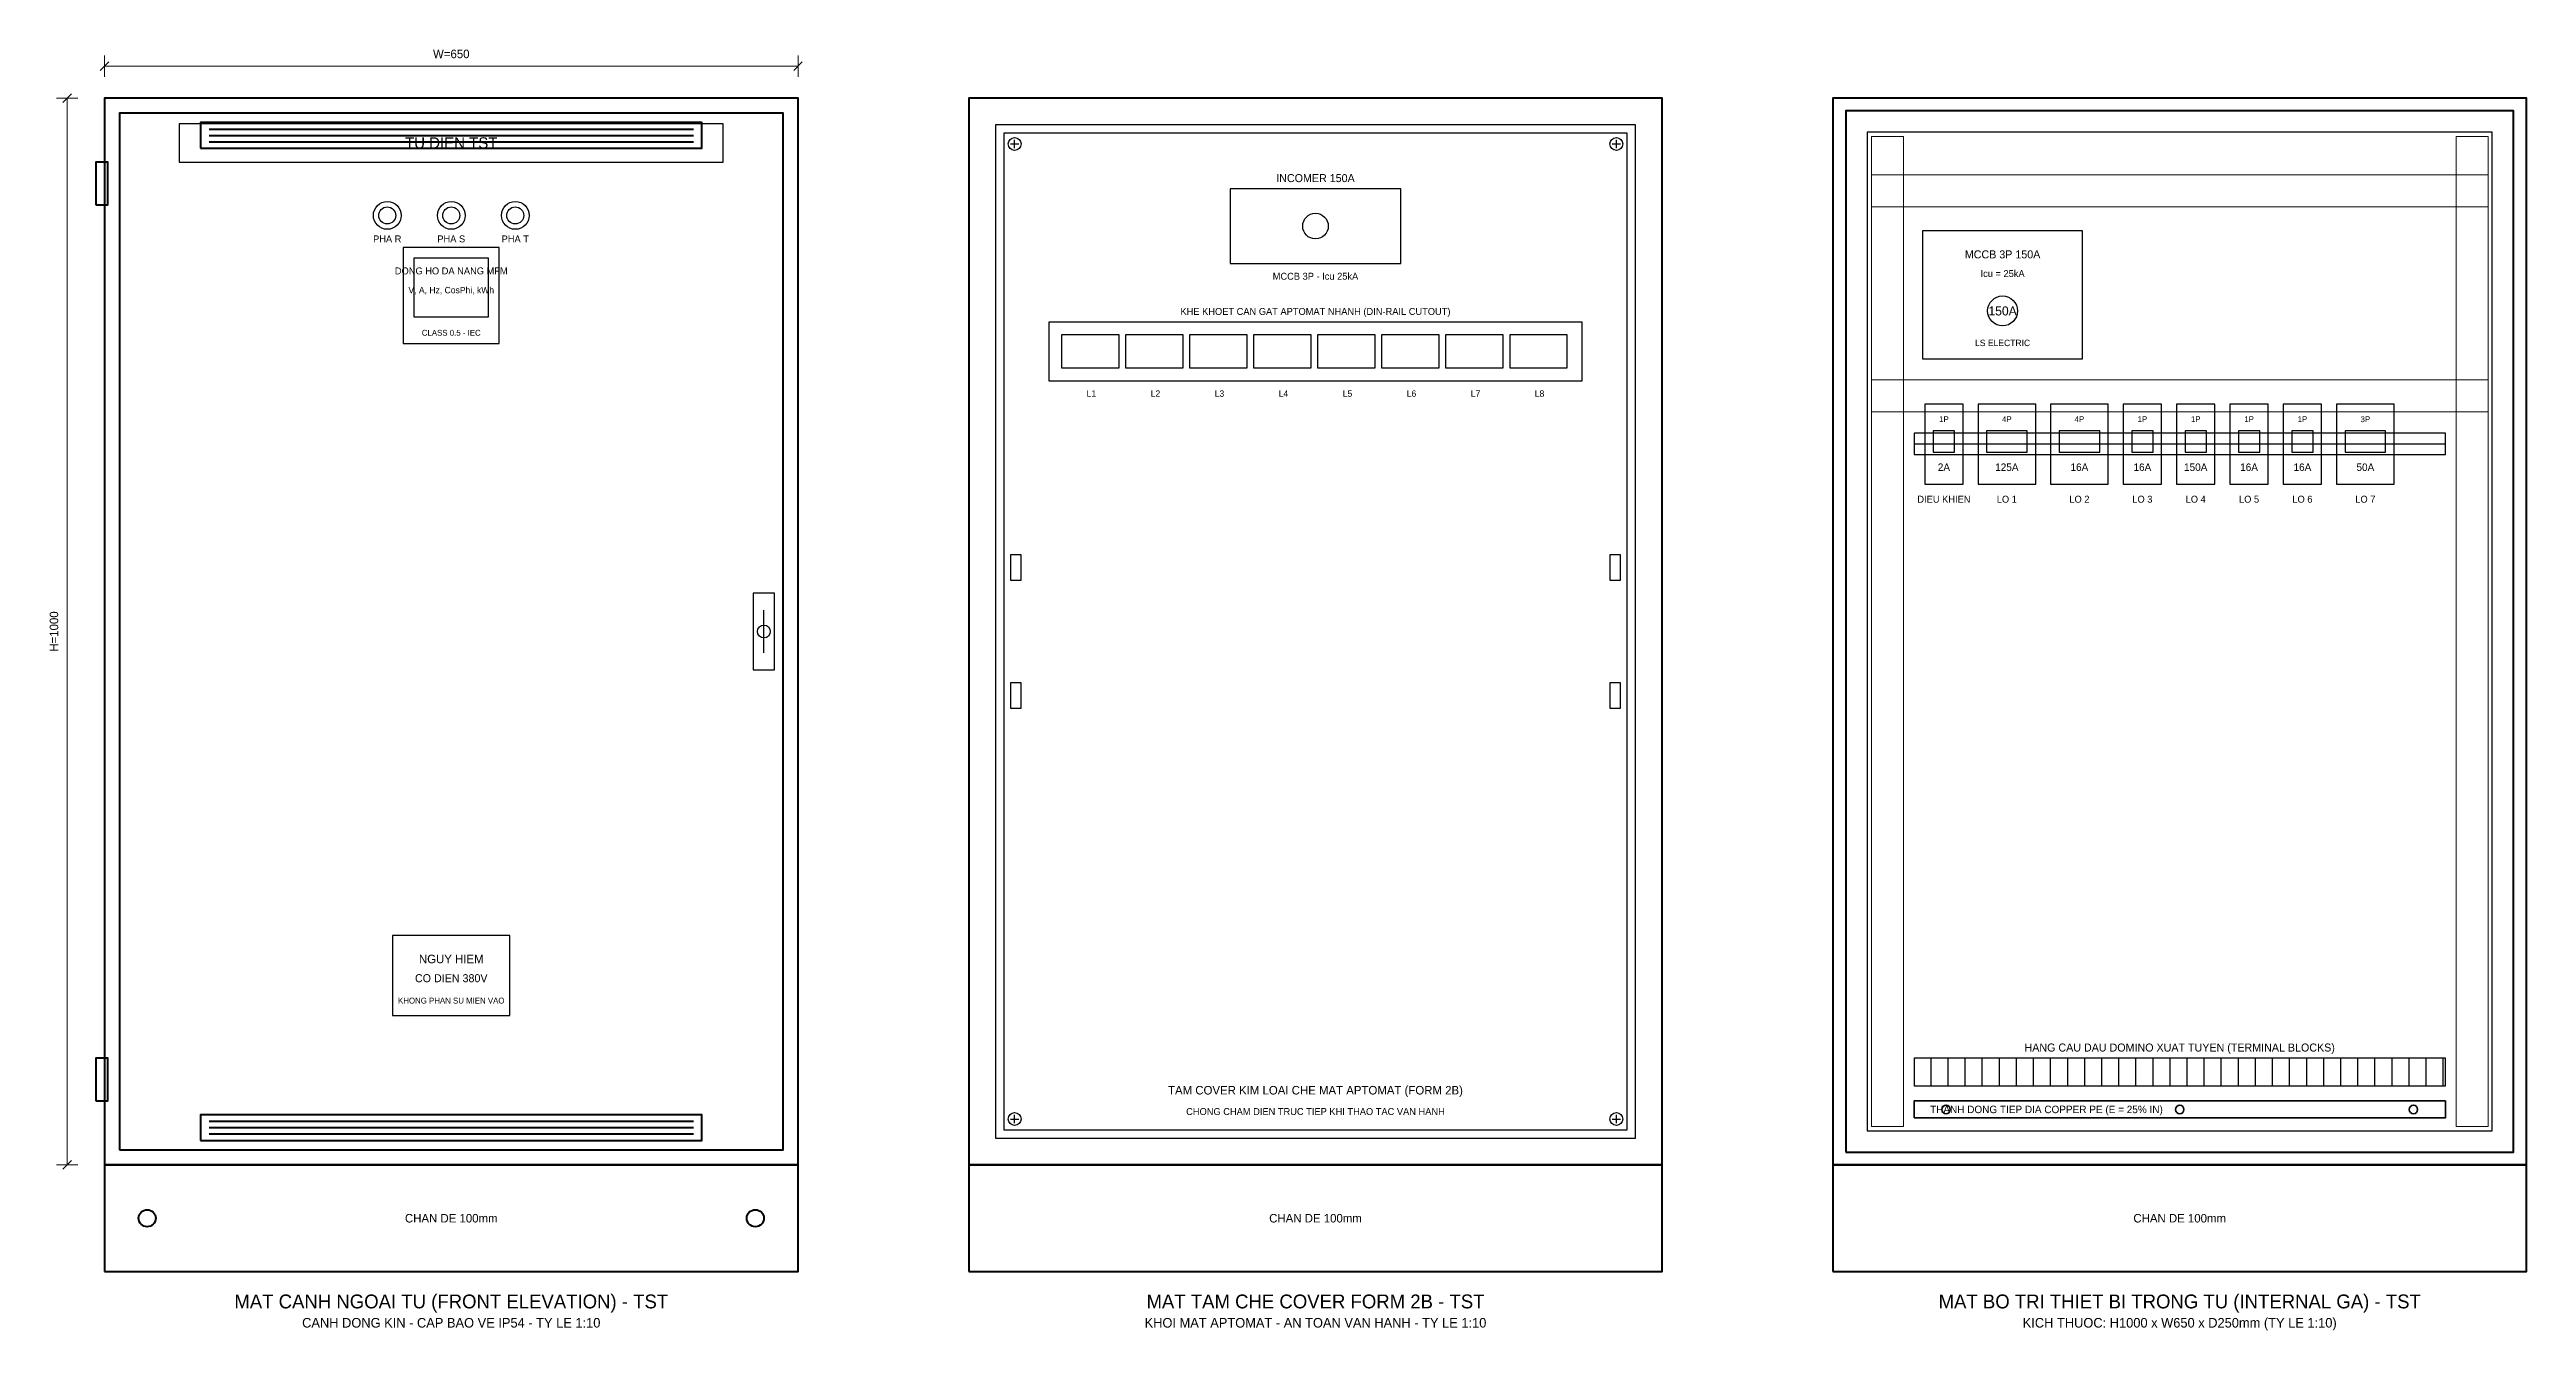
# Model space of a CAD drawing. Header units: metres. Extents: x 48 to 4090, y 45 to 1246.
# Drawn here: x 48 to 2370, y 45 to 1246 of the extents above; entities that cross this region are included whole.
import ezdxf
from ezdxf.enums import TextEntityAlignment as Align

# ---------------------------------------------------------------- set-up
doc = ezdxf.new("R2010")
doc.units = ezdxf.units.M
for name, color, linetype, lineweight in [('0_COPPER', 3, 'Continuous', 35), ('0_DEVICES', 7, 'Continuous', 30), ('0_DIM', 1, 'Continuous', 15), ('0_DOOR_ITEMS', 1, 'Continuous', 25), ('0_DUCTS', 8, 'Continuous', 18), ('0_FRAME', 6, 'Continuous', 40), ('0_PLATE', 4, 'Continuous', 25), ('0_TEXT', 7, 'Continuous', 20), ('0_TEXT_TITLE', 3, 'Continuous', 30)]:
    doc.layers.add(name, color=color, linetype=linetype, lineweight=lineweight)

msp = doc.modelspace()

# ---------------------------------------------------------------- linework, layer by layer
at = {"layer": '0_COPPER', "color": 3}
msp.add_lwpolyline([(1796, 244), (2294, 244), (2294, 260), (1796, 260), (1796, 244)], close=True, dxfattribs=at)
for centre in [(1826, 252), (2045, 252), (2264, 252)]:
    msp.add_circle(centre, 4, dxfattribs=at)
at = {"layer": '0_DEVICES'}
for p, q in [((718, 680), (718, 720)), ((1812, 274), (1812, 300)), ((1828, 274), (1828, 300)), ((1844, 274), (1844, 300)), ((1860, 274), (1860, 300)), ((1876, 274), (1876, 300)), ((1892, 274), (1892, 300)), ((1908, 274), (1908, 300)), ((1924, 274), (1924, 300)), ((1940, 274), (1940, 300)), ((1956, 274), (1956, 300)), ((1972, 274), (1972, 300)), ((1988, 274), (1988, 300)), ((2004, 274), (2004, 300)), ((2020, 274), (2020, 300)), ((2036, 274), (2036, 300)), ((2052, 274), (2052, 300)), ((2068, 274), (2068, 300)), ((2084, 274), (2084, 300)), ((2100, 274), (2100, 300)), ((2116, 274), (2116, 300)), ((2132, 274), (2132, 300)), ((2148, 274), (2148, 300)), ((2164, 274), (2164, 300)), ((2180, 274), (2180, 300)), ((2196, 274), (2196, 300)), ((2212, 274), (2212, 300)), ((2228, 274), (2228, 300)), ((2244, 274), (2244, 300)), ((2260, 274), (2260, 300)), ((2276, 274), (2276, 300)), ((2292, 274), (2292, 300))]:
    msp.add_line(p, q, dxfattribs=at)
for points in [[(1155, 1045), (1315, 1045), (1315, 1115), (1155, 1115), (1155, 1045)], [(1804, 955.5), (1954, 955.5), (1954, 1075.5), (1804, 1075.5), (1804, 955.5)], [(985, 935), (1485, 935), (1485, 990), (985, 990), (985, 935)], [(997, 947), (1051, 947), (1051, 978), (997, 978), (997, 947)], [(1057, 947), (1111, 947), (1111, 978), (1057, 978), (1057, 947)], [(1117, 947), (1171, 947), (1171, 978), (1117, 978), (1117, 947)], [(1177, 947), (1231, 947), (1231, 978), (1177, 978), (1177, 947)], [(1237, 947), (1291, 947), (1291, 978), (1237, 978), (1237, 947)], [(1297, 947), (1351, 947), (1351, 978), (1297, 978), (1297, 947)], [(1357, 947), (1411, 947), (1411, 978), (1357, 978), (1357, 947)], [(1417, 947), (1471, 947), (1471, 978), (1417, 978), (1417, 947)], [(1806, 838), (1842, 838), (1842, 913), (1806, 913), (1806, 838)], [(1856, 838), (1910, 838), (1910, 913), (1856, 913), (1856, 838)], [(1924, 838), (1978, 838), (1978, 913), (1924, 913), (1924, 838)], [(1992, 838), (2028, 838), (2028, 913), (1992, 913), (1992, 838)], [(2042, 838), (2078, 838), (2078, 913), (2042, 913), (2042, 838)], [(2092, 838), (2128, 838), (2128, 913), (2092, 913), (2092, 838)], [(2142, 838), (2178, 838), (2178, 913), (2142, 913), (2142, 838)], [(2192, 838), (2246, 838), (2246, 913), (2192, 913), (2192, 838)], [(1814, 868), (1834, 868), (1834, 888), (1814, 888), (1814, 868)], [(1864, 868), (1902, 868), (1902, 888), (1864, 888), (1864, 868)], [(1932, 868), (1970, 868), (1970, 888), (1932, 888), (1932, 868)], [(2000, 868), (2020, 868), (2020, 888), (2000, 888), (2000, 868)], [(2050, 868), (2070, 868), (2070, 888), (2050, 888), (2050, 868)], [(2100, 868), (2120, 868), (2120, 888), (2100, 888), (2100, 868)], [(2150, 868), (2170, 868), (2170, 888), (2150, 888), (2150, 868)], [(2200, 868), (2238, 868), (2238, 888), (2200, 888), (2200, 868)], [(949, 748), (959, 748), (959, 772), (949, 772), (949, 748)], [(1511, 748), (1521, 748), (1521, 772), (1511, 772), (1511, 748)], [(708, 664), (728, 664), (728, 736), (708, 736), (708, 664)], [(949, 628), (959, 628), (959, 652), (949, 652), (949, 628)], [(1511, 628), (1521, 628), (1521, 652), (1511, 652), (1511, 628)], [(1796, 274), (2294, 274), (2294, 300), (1796, 300), (1796, 274)]]:
    msp.add_lwpolyline(points, close=True, dxfattribs=at)
for centre, radius in [((1235, 1080), 12), ((1879, 1000.5), 14), ((718, 700), 6)]:
    msp.add_circle(centre, radius, dxfattribs=at)
at = {"layer": '0_DIM', "color": 1}
for p, q in [((96, 1226), (104, 1234)), ((100, 1220), (100, 1240)), ((746, 1226), (754, 1234)), ((750, 1220), (750, 1240)), ((100, 1230), (750, 1230)), ((55, 1200), (75, 1200)), ((61, 1196), (69, 1204)), ((65, 200), (65, 1200)), ((55, 200), (75, 200)), ((61, 196), (69, 204))]:
    msp.add_line(p, q, dxfattribs=at)
at = {"layer": '0_DOOR_ITEMS', "color": 7}
msp.add_lwpolyline([(380, 970), (470, 970), (470, 1060), (380, 1060), (380, 970)], close=True, dxfattribs=at)
at = {"layer": '0_DOOR_ITEMS', "color": 4}
msp.add_lwpolyline([(390, 995), (460, 995), (460, 1050), (390, 1050), (390, 995)], close=True, dxfattribs=at)
at = {"layer": '0_DOOR_ITEMS', "color": 2}
msp.add_lwpolyline([(370, 340), (480, 340), (480, 415), (370, 415), (370, 340)], close=True, dxfattribs=at)
at = {"layer": '0_DOOR_ITEMS', "color": 1}
for radius in [13, 8]:
    msp.add_circle((365, 1090), radius, dxfattribs=at)
at = {"layer": '0_DOOR_ITEMS', "color": 2}
for radius in [13, 8]:
    msp.add_circle((425, 1090), radius, dxfattribs=at)
at = {"layer": '0_DOOR_ITEMS', "color": 3}
for radius in [13, 8]:
    msp.add_circle((485, 1090), radius, dxfattribs=at)
at = {"layer": '0_DUCTS'}
for points in [[(1756, 236), (1786, 236), (1786, 1164), (1756, 1164), (1756, 236)], [(2304, 236), (2334, 236), (2334, 1164), (2304, 1164), (2304, 236)], [(1756, 1098), (2334, 1098), (2334, 1128), (1756, 1128), (1756, 1098)], [(1756, 906), (2334, 906), (2334, 936), (1756, 936), (1756, 906)]]:
    msp.add_lwpolyline(points, close=True, dxfattribs=at)
at = {"layer": '0_FRAME'}
for p, q in [((198, 1171), (652, 1171)), ((198, 1165), (652, 1165)), ((198, 1159), (652, 1159)), ((198, 241), (652, 241)), ((198, 235), (652, 235)), ((198, 229), (652, 229))]:
    msp.add_line(p, q, dxfattribs=at)
for points in [[(100, 200), (750, 200), (750, 1200), (100, 1200), (100, 200)], [(114, 214), (736, 214), (736, 1186), (114, 1186), (114, 214)], [(910, 200), (1560, 200), (1560, 1200), (910, 1200), (910, 200)], [(1720, 200), (2370, 200), (2370, 1200), (1720, 1200), (1720, 200)], [(1732, 212), (2358, 212), (2358, 1188), (1732, 1188), (1732, 212)], [(190, 1153), (660, 1153), (660, 1177), (190, 1177), (190, 1153)], [(92, 1100), (103, 1100), (103, 1140), (92, 1140), (92, 1100)], [(92, 260), (103, 260), (103, 300), (92, 300), (92, 260)], [(190, 223), (660, 223), (660, 247), (190, 247), (190, 223)], [(100, 100), (750, 100), (750, 200), (100, 200), (100, 100)], [(910, 100), (1560, 100), (1560, 200), (910, 200), (910, 100)], [(1720, 100), (2370, 100), (2370, 200), (1720, 200), (1720, 100)]]:
    msp.add_lwpolyline(points, close=True, dxfattribs=at)
for centre in [(140, 150), (710, 150)]:
    msp.add_circle(centre, 8, dxfattribs=at)
at = {"layer": '0_PLATE', "color": 4}
for p, q in [((953, 1153), (953, 1161)), ((1517, 1153), (1517, 1161)), ((949, 1157), (957, 1157)), ((1513, 1157), (1521, 1157)), ((949, 243), (957, 243)), ((953, 239), (953, 247)), ((1513, 243), (1521, 243)), ((1517, 239), (1517, 247))]:
    msp.add_line(p, q, dxfattribs=at)
at = {"layer": '0_PLATE'}
msp.add_line((1796, 876), (2294, 876), dxfattribs=at)
at = {"layer": '0_PLATE', "color": 4}
for points in [[(170, 1140), (680, 1140), (680, 1176), (170, 1176), (170, 1140)], [(935, 225), (1535, 225), (1535, 1175), (935, 1175), (935, 225)], [(943, 233), (1527, 233), (1527, 1167), (943, 1167), (943, 233)]]:
    msp.add_lwpolyline(points, close=True, dxfattribs=at)
at = {"layer": '0_PLATE'}
for points in [[(1752, 232), (2338, 232), (2338, 1168), (1752, 1168), (1752, 232)], [(1796, 866), (2294, 866), (2294, 886), (1796, 886), (1796, 866)]]:
    msp.add_lwpolyline(points, close=True, dxfattribs=at)
at = {"layer": '0_PLATE', "color": 4}
for centre in [(953, 1157), (1517, 1157), (953, 243), (1517, 243)]:
    msp.add_circle(centre, 6, dxfattribs=at)

# ---------------------------------------------------------------- texts
at = {"layer": '0_COPPER', "color": 3}
msp.add_text('THANH DONG TIEP DIA COPPER PE (E = 25% IN)', height=7, dxfattribs=at).set_placement((1811, 252), align=Align.MIDDLE_LEFT)
at = {"layer": '0_TEXT', "color": 1}
msp.add_text('W=650', height=8, dxfattribs=at).set_placement((425, 1235), align=Align.BOTTOM_CENTER)
msp.add_text('PHA R', height=6.5, dxfattribs=at).set_placement((365, 1068), align=Align.MIDDLE_CENTER)
at = {"layer": '0_TEXT', "color": 2}
for s, height, p in [('PHA S', 6.5, (425, 1068)), ('KHONG PHAN SU MIEN VAO', 5.5, (425, 354))]:
    msp.add_text(s, height=height, dxfattribs=at).set_placement(p, align=Align.MIDDLE_CENTER)
at = {"layer": '0_TEXT', "color": 3}
msp.add_text('PHA T', height=6.5, dxfattribs=at).set_placement((485, 1068), align=Align.MIDDLE_CENTER)
at = {"layer": '0_TEXT'}
for s, height, p in [('MCCB 3P 150A', 7.5, (1879, 1053.5)), ('V, A, Hz, CosPhi, kWh', 6, (425, 1020)), ('MCCB 3P - Icu 25kA', 6.5, (1235, 1033)), ('Icu = 25kA', 6.5, (1879, 1035.5)), ('KHE KHOET CAN GAT APTOMAT NHANH (DIN-RAIL CUTOUT)', 6.5, (1235, 1000)), ('CLASS 0.5 - IEC', 5.5, (425, 980)), ('LS ELECTRIC', 6, (1879, 970.5)), ('1P', 5.5, (1824, 899)), ('4P', 5.5, (1883, 899)), ('4P', 5.5, (1951, 899)), ('1P', 5.5, (2010, 899)), ('1P', 5.5, (2060, 899)), ('1P', 5.5, (2110, 899)), ('1P', 5.5, (2160, 899)), ('3P', 5.5, (2219, 899)), ('HANG CAU DAU DOMINO XUAT TUYEN (TERMINAL BLOCKS)', 7.5, (2045, 310)), ('CHONG CHAM DIEN TRUC TIEP KHI THAO TAC VAN HANH', 6.5, (1235, 250)), ('CHAN DE 100mm', 8, (425, 150)), ('CHAN DE 100mm', 8, (1235, 150)), ('CHAN DE 100mm', 8, (2045, 150)), ('CANH DONG KIN - CAP BAO VE IP54 - TY LE 1:10', 9, (425, 52)), ('KHOI MAT APTOMAT - AN TOAN VAN HANH - TY LE 1:10', 9, (1235, 52)), ('KICH THUOC: H1000 x W650 x D250mm (TY LE 1:10)', 9, (2045, 52))]:
    msp.add_text(s, height=height, dxfattribs=at).set_placement(p, align=Align.MIDDLE_CENTER)
at = {"layer": '0_TEXT', "color": 1}
msp.add_text('H=1000', height=8, rotation=90, dxfattribs=at).set_placement((59, 700), align=Align.BOTTOM_CENTER)
at = {"layer": '0_TEXT_TITLE', "color": 3}
for s, height, p in [('TU DIEN TST', 10.5, (425, 1158)), ('INCOMER 150A', 7.5, (1235, 1125)), ('DONG HO DA NANG MFM', 6.5, (425, 1038)), ('L1', 6, (1025, 923)), ('L2', 6, (1085, 923)), ('L3', 6, (1145, 923)), ('L4', 6, (1205, 923)), ('L5', 6, (1265, 923)), ('L6', 6, (1325, 923)), ('L7', 6, (1385, 923)), ('L8', 6, (1445, 923)), ('TAM COVER KIM LOAI CHE MAT APTOMAT (FORM 2B)', 8, (1235, 270))]:
    msp.add_text(s, height=height, dxfattribs=at).set_placement(p, align=Align.MIDDLE_CENTER)
at = {"layer": '0_TEXT_TITLE'}
for s, height, p in [('150A', 8.5, (1879, 1000.5)), ('2A', 7, (1824, 854)), ('125A', 7, (1883, 854)), ('16A', 7, (1951, 854)), ('16A', 7, (2010, 854)), ('150A', 7, (2060, 854)), ('16A', 7, (2110, 854)), ('16A', 7, (2160, 854)), ('50A', 7, (2219, 854)), ('DIEU KHIEN', 6.5, (1824, 824)), ('LO 1', 6.5, (1883, 824)), ('LO 2', 6.5, (1951, 824)), ('LO 3', 6.5, (2010, 824)), ('LO 4', 6.5, (2060, 824)), ('LO 5', 6.5, (2110, 824)), ('LO 6', 6.5, (2160, 824)), ('LO 7', 6.5, (2219, 824)), ('MAT CANH NGOAI TU (FRONT ELEVATION) - TST', 13, (425, 72)), ('MAT TAM CHE COVER FORM 2B - TST', 13, (1235, 72)), ('MAT BO TRI THIET BI TRONG TU (INTERNAL GA) - TST', 13, (2045, 72))]:
    msp.add_text(s, height=height, dxfattribs=at).set_placement(p, align=Align.MIDDLE_CENTER)
at = {"layer": '0_TEXT_TITLE', "color": 1}
for s, height, p in [('NGUY HIEM', 8, (425, 393)), ('CO DIEN 380V', 7.5, (425, 375))]:
    msp.add_text(s, height=height, dxfattribs=at).set_placement(p, align=Align.MIDDLE_CENTER)

doc.saveas('drawing.dxf')
